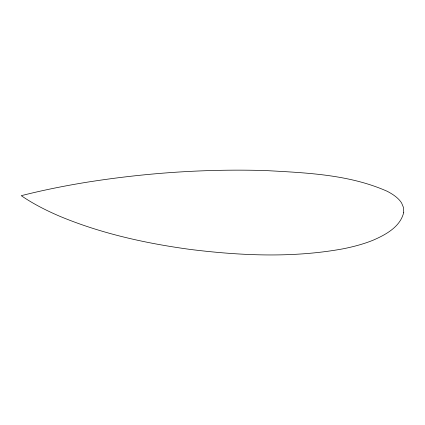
<?xml version="1.0" encoding="UTF-8"?>
<svg xmlns="http://www.w3.org/2000/svg" width="425" height="425" viewBox="0 0 425 425"><rect width="100%" height="100%" fill="white"/><g stroke="black" fill="none" stroke-linecap="round" stroke-linejoin="round"><path stroke-width="0.64" d="M403.75 212.282C400.43 226.833 385.735 234.712 373.113 240.205A107.461 35.514 -0.9 0 1 342.848 248.859C292.448 258.049 240.672 255.68 190.071 249.411C145.759 243.366 101.612 233.665 60.201 216.452A366.015 120.976 -0.9 0 1 21.255 195.681A366.015 120.976 -0.9 0 1 86.45 182.298C145.754 172.863 205.939 168.752 265.97 170.574C306.76 172.858 349.212 174.468 387.122 191.25A107.461 35.514 -0.9 0 1 401.641 203.086L403.5 207.554L403.75 212.282"/></g></svg>
